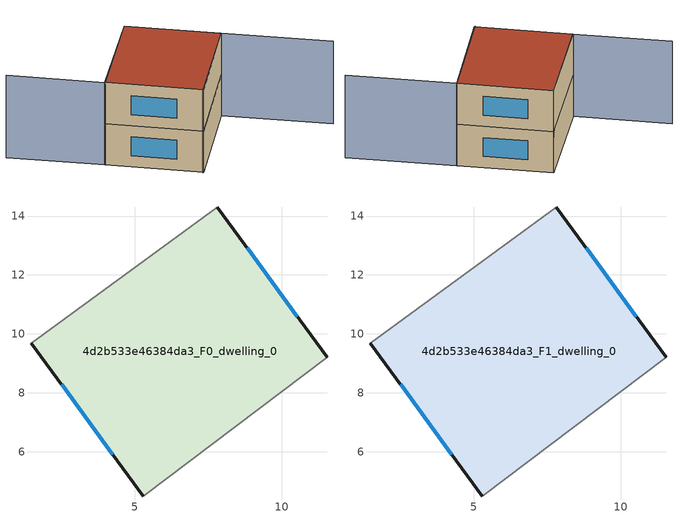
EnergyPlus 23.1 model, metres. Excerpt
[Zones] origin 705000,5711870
4d2b533e46384da3_F0_dwelling_0
 floor ground (EU_floor_Construction): 7.81,14.31 11.54,9.2 5.29,4.5 1.5,9.69 z0
 wall outside (EU_wall_Construction): 11.54,9.2 7.81,14.31 / 1.5,9.69 5.29,4.5 z0:3
 wall adiabatic (EU_wall_Construction): 7.81,14.31 1.5,9.69 / 5.29,4.5 11.54,9.2 z0:3
 window (EU_Window_Construction): 10.53,10.58 8.82,12.93 / 2.52,8.28 4.27,5.9 z0.81:2.19
4d2b533e46384da3_F1_dwelling_0
 floor to 4d2b533e46384da3_F0_dwelling_0 (EU_floor_Construction): 7.81,14.31 11.54,9.2 5.29,4.5 1.5,9.69 z3
 wall outside (EU_wall_Construction): 11.54,9.2 7.81,14.31 / 1.5,9.69 5.29,4.5 z3:6
 wall adiabatic (EU_wall_Construction): 7.81,14.31 1.5,9.69 / 5.29,4.5 11.54,9.2 z3:6
 window (EU_Window_Construction): 10.53,10.58 8.82,12.93 / 2.52,8.28 4.27,5.9 z3.81:5.19
 roof outside (EU_roof_Construction): 11.54,9.2 7.81,14.31 1.5,9.69 5.29,4.5 z6
shading: 5.21,4.46 11.54,9.2 / 11.54,9.2 15.9,3.38 / 7.81,14.31 1.51,9.67 / 1.51,9.67 -2.31,14.86 z0:6
[Building]
EU S2 Campaign: North Axis=0; Terrain=City; Solar Distribution=FullExterior
[Site:Location]
London: Latitude=51.5; Longitude=-0.5; Time Zone=0; Elevation=25
[SizingPeriod:WeatherFileDays]
AnnualSizingPeriod: Begin Month=1; Begin Day of Month=1; End Month=12; End Day of Month=31; Day of Week for Start Day=Monday; Use Weather File Daylight Saving Period=No; Use Weather File Rain and Snow Indicators=No
[MATERIAL]
EU_InternalMass_Material: Roughness=MediumRough; Thickness=0.1; Conductivity=1; Density=1800; Specific Heat=900; Thermal Absorptance=0.9; Solar Absorptance=0.7; Visible Absorptance=0.7
[MATERIAL:NOMASS] Roughness=MediumRough; Thermal Absorptance=0.9; Solar Absorptance=0.7; Visible Absorptance=0.7
Name | Thermal Resistance
EU_wall_NoMass | 0.727863
EU_roof_NoMass | 0.773354
EU_floor_NoMass | 1.79329
[WINDOWMATERIAL:SIMPLEGLAZINGSYSTEM]
EU_Window_SimpleGlazing: UFactor=2.58614; Solar Heat Gain Coefficient=0.76; Visible Transmittance=0.76
[CONSTRUCTION]
EU_wall_Construction: EU_wall_NoMass
EU_roof_Construction: EU_roof_NoMass
EU_floor_Construction: EU_floor_NoMass
EU_Window_Construction: EU_Window_SimpleGlazing
EU_InternalMass_Construction: EU_InternalMass_Material
[ZONE] Type=1; Multiplier=1; Ceiling Height=autocalculate; Volume=149.676; Floor Area=autocalculate; Part of Total Floor Area=Yes
4d2b533e46384da3_F0_dwelling_0; 4d2b533e46384da3_F1_dwelling_0
[INTERNALMASS] Construction=EU_InternalMass_Construction; Surface Area=49.8921
Name | Zone or ZoneList
4d2b533e46384da3_F0_dwelling_0_EU_InternalMass | 4d2b533e46384da3_F0_dwelling_0
4d2b533e46384da3_F1_dwelling_0_EU_InternalMass | 4d2b533e46384da3_F1_dwelling_0
[OTHEREQUIPMENT] Fuel Type=Electricity; Design Level Calculation Method=Watts/Area; Power per Zone Floor Area=1; Fraction Latent=0; Fraction Radiant=0; Fraction Lost=0; Carbon Dioxide Generation Rate=0; EndUse Subcategory=EU_Step8_InternalGains
Name | Zone or ZoneList or Space or SpaceList | Schedule
EU_Step8_InternalGain_4d2b533e46384da3_F0_dwelling_0_f000 | 4d2b533e46384da3_F0_dwelling_0 | EU_Step8_GainSchedule_4d2b533e46384da3_F0_dwelling_0_f000
EU_Step8_InternalGain_4d2b533e46384da3_F1_dwelling_0_f000 | 4d2b533e46384da3_F1_dwelling_0 | EU_Step8_GainSchedule_4d2b533e46384da3_F1_dwelling_0_f000
[ZONEVENTILATION:DESIGNFLOWRATE] Schedule=EU_AlwaysOn; Design Flow Rate Calculation Method=AirChanges/Hour; Air Changes per Hour=0.484901; Ventilation Type=Natural; Fan Pressure Rise=0; Fan Total Efficiency=1; Constant Term Coefficient=1; Temperature Term Coefficient=0; Velocity Term Coefficient=0; Velocity Squared Term Coefficient=0; Minimum Indoor Temperature=-100; Maximum Indoor Temperature=100; Delta Temperature=-100; Minimum Outdoor Temperature=-100; Maximum Outdoor Temperature=100; Maximum Wind Speed=40
Name | Zone or ZoneList or Space or SpaceList
EU_ConstantAir_4d2b533e46384da3_F0_dwelling_0 | 4d2b533e46384da3_F0_dwelling_0
EU_ConstantAir_4d2b533e46384da3_F1_dwelling_0 | 4d2b533e46384da3_F1_dwelling_0
[HVACTEMPLATE:THERMOSTAT] Constant Heating Setpoint=20; Constant Cooling Setpoint=50
EU_HeatOnly_4d2b533e46384da3_F0_dwelling_0; EU_HeatOnly_4d2b533e46384da3_F1_dwelling_0
[HVACTEMPLATE:ZONE:IDEALLOADSAIRSYSTEM] System Availability Schedule=EU_AlwaysOn; Maximum Heating Supply Air Temperature=50; Minimum Cooling Supply Air Temperature=13; Maximum Heating Supply Air Humidity Ratio=0.0156; Minimum Cooling Supply Air Humidity Ratio=0.0077; Heating Limit=NoLimit; Cooling Limit=NoLimit; Heating Availability Schedule=EU_AlwaysOn; Cooling Availability Schedule=EU_CoolingOff; Dehumidification Control Type=ConstantSensibleHeatRatio; Cooling Sensible Heat Ratio=0.7; Dehumidification Setpoint=60; Humidification Control Type=None; Humidification Setpoint=30; Outdoor Air Method=None; Outdoor Air Flow Rate per Person=0.00944; Outdoor Air Flow Rate per Zone Floor Area=0; Outdoor Air Flow Rate per Zone=0; Demand Controlled Ventilation Type=None; Outdoor Air Economizer Type=NoEconomizer; Heat Recovery Type=None; Sensible Heat Recovery Effectiveness=0.7; Latent Heat Recovery Effectiveness=0.65
Name | Template Thermostat
4d2b533e46384da3_F0_dwelling_0 | EU_HeatOnly_4d2b533e46384da3_F0_dwelling_0
4d2b533e46384da3_F1_dwelling_0 | EU_HeatOnly_4d2b533e46384da3_F1_dwelling_0
[SIZING:ZONE] Zone Cooling Design Supply Air Temperature Input Method=SupplyAirTemperature; Zone Cooling Design Supply Air Temperature=13; Zone Heating Design Supply Air Temperature Input Method=SupplyAirTemperature; Zone Heating Design Supply Air Temperature=50; Zone Cooling Design Supply Air Humidity Ratio=0.008; Zone Heating Design Supply Air Humidity Ratio=0.008; Cooling Design Air Flow Method=DesignDay; Cooling Design Air Flow Rate=0; Cooling Minimum Air Flow per Zone Floor Area=0.000762; Cooling Minimum Air Flow=0; Cooling Minimum Air Flow Fraction=0.2; Heating Design Air Flow Method=DesignDay; Heating Design Air Flow Rate=0; Heating Maximum Air Flow per Zone Floor Area=0.002032; Heating Maximum Air Flow=0.141576; Heating Maximum Air Flow Fraction=0.3; Account for Dedicated Outdoor Air System=No; Dedicated Outdoor Air System Control Strategy=NeutralSupplyAir; Dedicated Outdoor Air Low Setpoint Temperature for Design=autosize; Dedicated Outdoor Air High Setpoint Temperature for Design=autosize; Zone Load Sizing Method=Sensible Load Only No Latent Load; Zone Latent Cooling Design Supply Air Humidity Ratio Input Method=HumidityRatioDifference; Zone Cooling Design Supply Air Humidity Ratio Difference=0.005; Zone Latent Heating Design Supply Air Humidity Ratio Input Method=HumidityRatioDifference; Zone Humidification Design Supply Air Humidity Ratio Difference=0.005
4d2b533e46384da3_F0_dwelling_0; 4d2b533e46384da3_F1_dwelling_0
[SCHEDULE:CONSTANT]
Name | Hourly Value
EU_AlwaysOn | 1
EU_CoolingOff | 0
[SCHEDULE:FILE] Column Number=1; Rows to Skip at Top=0; Number of Hours of Data=8760; Column Separator=Comma; Interpolate to Timestep=No; Minutes per Item=60; Adjust Schedule for Daylight Savings=Yes
Name | File
EU_Step8_GainSchedule_4d2b533e46384da3_F0_dwelling_0_f000 | ../../schedules/4d2b533e46384da3/4d2b533e46384da3_F0_dwelling_0_f000_gain.csv
EU_Step8_GainSchedule_4d2b533e46384da3_F1_dwelling_0_f000 | ../../schedules/4d2b533e46384da3/4d2b533e46384da3_F1_dwelling_0_f000_gain.csv
